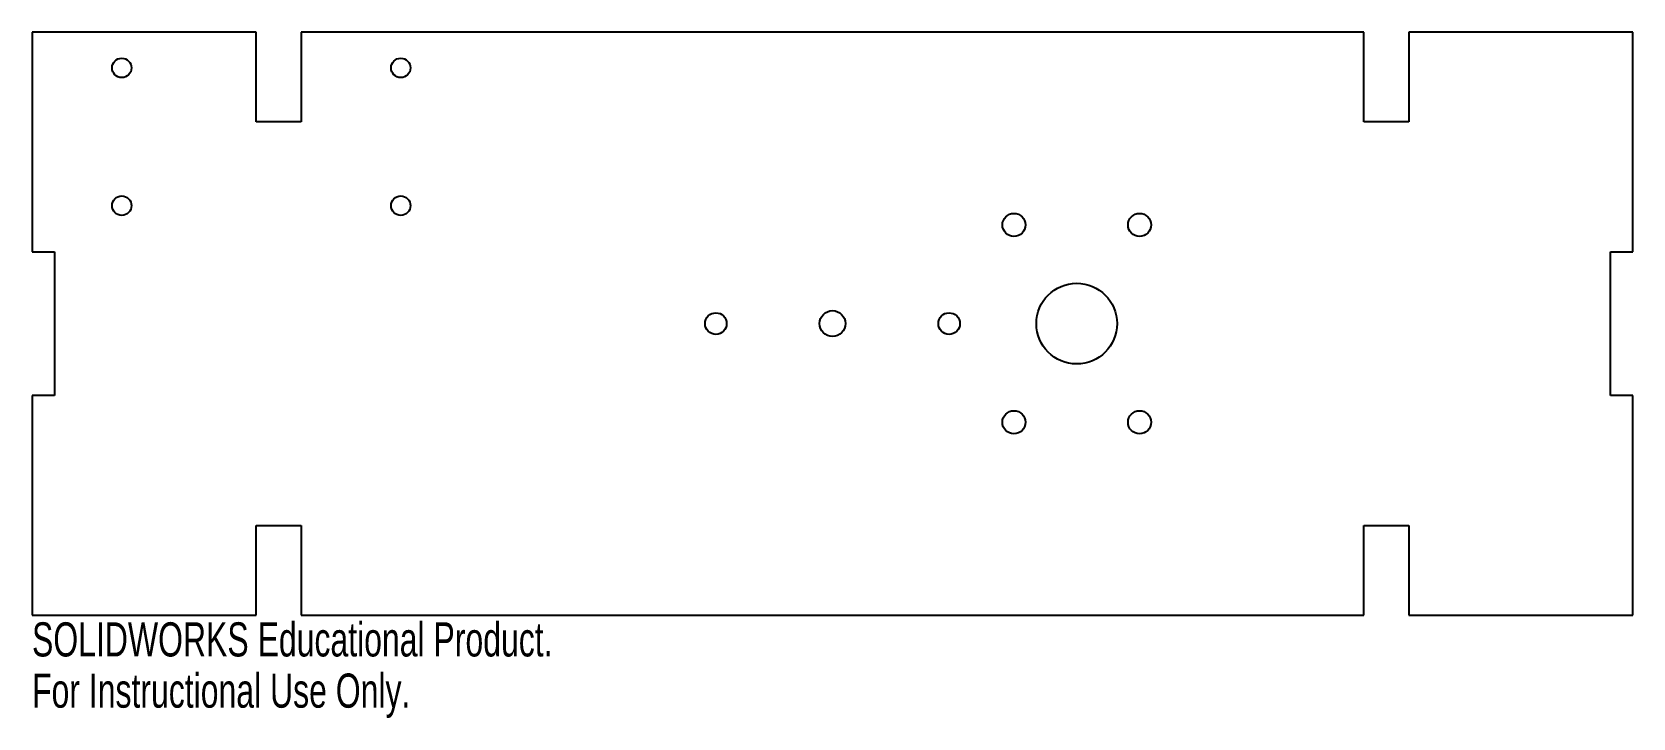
# Model space of a CAD drawing. Header units: inches. Extents: x -8.92 to 0, y -0.57 to 3.25.
import ezdxf

# ---------------------------------------------------------------- set-up
doc = ezdxf.new("R2010")
doc.units = ezdxf.units.IN
doc.header["$MEASUREMENT"] = 0
doc.styles.add('SLDTEXTSTYLE0', font='TXT', dxfattribs={"width": 0.7})

msp = doc.modelspace()

# ---------------------------------------------------------------- linework, layer by layer
at = {"color": 7, "linetype": 'Continuous', "lineweight": 25}
for p, q in [((-7.6725, 3.25), (-8.9225, 3.25)), ((-8.9225, 3.25), (-8.9225, 2.025)), ((-7.6725, 2.75), (-7.6725, 3.25)), ((-7.4225, 3.25), (-7.4225, 2.75)), ((-1.5, 3.25), (-7.4225, 3.25)), ((-1.5, 2.75), (-1.5, 3.25)), ((-1.25, 3.25), (-1.25, 2.75)), ((0, 3.25), (-1.25, 3.25)), ((0, 2.025), (0, 3.25)), ((-7.4225, 2.75), (-7.6725, 2.75)), ((-1.25, 2.75), (-1.5, 2.75)), ((-8.9225, 2.025), (-8.7975, 2.025)), ((-8.7975, 2.025), (-8.7975, 1.225)), ((-0.125, 2.025), (0, 2.025)), ((-0.125, 1.225), (-0.125, 2.025)), ((-8.9225, 1.225), (-8.9225, 0)), ((-8.7975, 1.225), (-8.9225, 1.225)), ((0, 1.225), (-0.125, 1.225)), ((0, 0), (0, 1.225)), ((-7.6725, 0.5), (-7.4225, 0.5)), ((-7.6725, 0), (-7.6725, 0.5)), ((-7.4225, 0.5), (-7.4225, 0)), ((-1.5, 0.5), (-1.25, 0.5)), ((-1.5, 0), (-1.5, 0.5)), ((-1.25, 0.5), (-1.25, 0)), ((-8.9225, 0), (-7.6725, 0)), ((-7.4225, 0), (-1.5, 0)), ((-1.25, 0), (0, 0))]:
    msp.add_line(p, q, dxfattribs=at)
for centre, radius in [((-8.4225, 3.05), 0.0541), ((-6.8674, 3.05), 0.0541), ((-8.4225, 2.2823), 0.0541), ((-6.8674, 2.2823), 0.0541), ((-3.45, 2.175), 0.0642), ((-2.75, 2.175), 0.0642), ((-3.1, 1.625), 0.225), ((-4.4612, 1.625), 0.072), ((-5.1113, 1.625), 0.06), ((-3.8112, 1.625), 0.06), ((-3.45, 1.075), 0.0643), ((-2.75, 1.075), 0.0642)]:
    msp.add_circle(centre, radius, dxfattribs=at)

# ---------------------------------------------------------------- texts
at = {"color": 7, "linetype": 'Continuous', "char_height": 0.1903, "attachment_point": 1, "style": 'SLDTEXTSTYLE0'}
for s, insert in [('SOLIDWORKS Educational Product.', (-8.9225, -0.0401)), ('For Instructional Use Only.', (-8.9225, -0.3256))]:
    msp.add_mtext(s, dxfattribs=dict(at, insert=insert))

doc.saveas('drawing.dxf')
